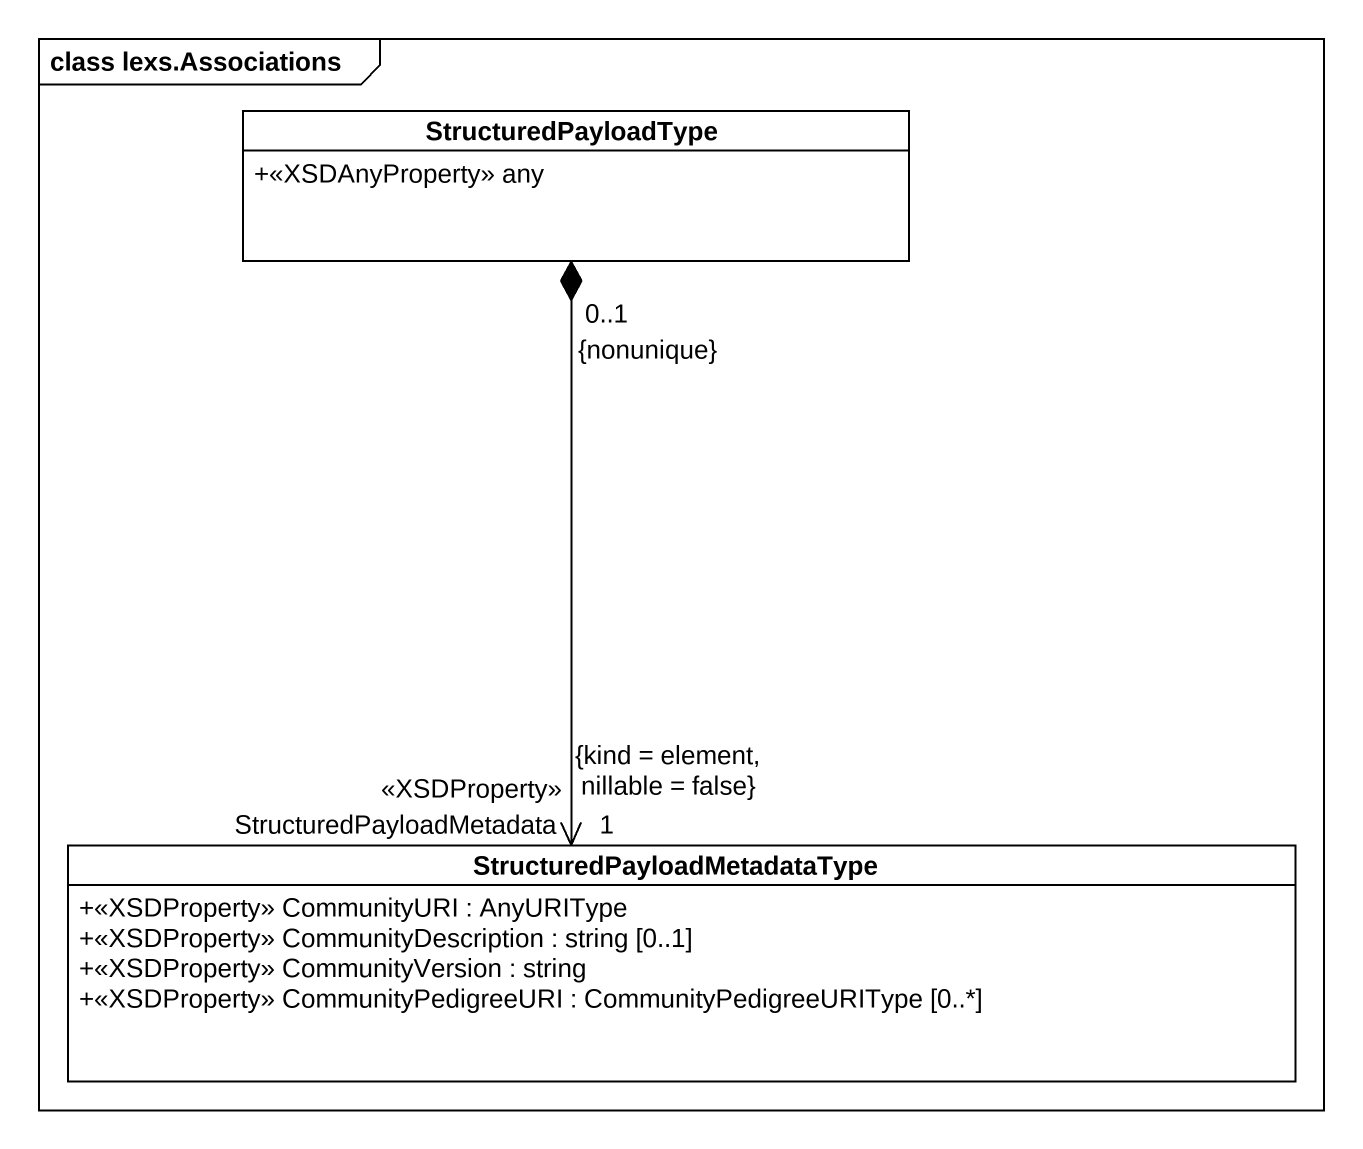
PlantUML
@startuml
mainframe class lexs.Associations
hide circle
hide empty members
skinparam classAttributeIconSize 0
class StructuredPayloadType {
  +<<XSDAnyProperty>> any
}
class "StructuredPayloadMetadataType" as StructuredPayloadMetadataTyp {
  +<<XSDProperty>> CommunityURI : AnyURIType
  +<<XSDProperty>> CommunityDescription : string [0..1]
  +<<XSDProperty>> CommunityVersion : string
  +<<XSDProperty>> CommunityPedigreeURI : CommunityPedigreeURIType [0..*]
}
StructuredPayloadType "0..1\n{nonunique}" *--> "StructuredPayloadMetadata\n<<XSDProperty>>\n1\n{kind = element, nillable = false}" StructuredPayloadMetadataTyp
@enduml
